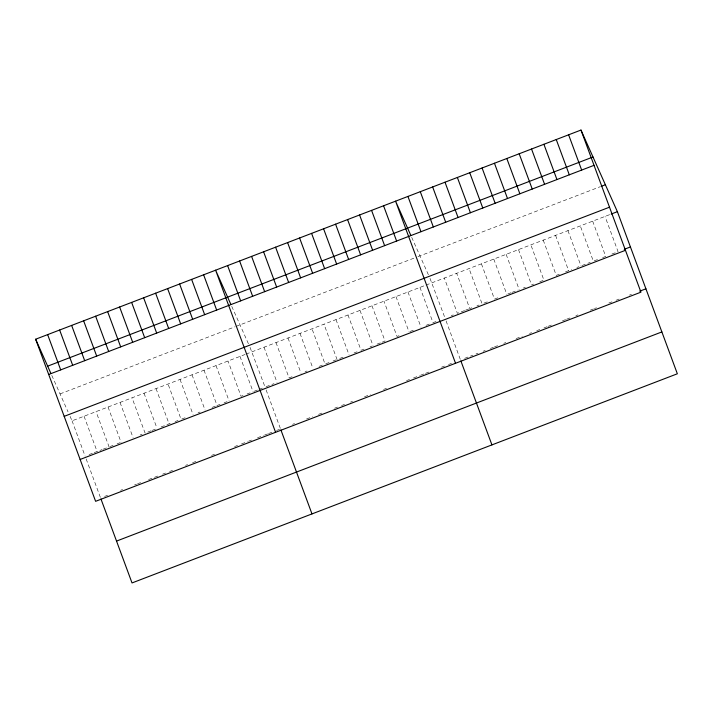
<?xml version="1.0" encoding="UTF-8"?>
<svg xmlns="http://www.w3.org/2000/svg" width="713" height="713" viewBox="0 0 713 713"><rect width="100%" height="100%" fill="white"/><g stroke="black" fill="none" stroke-linecap="round" stroke-linejoin="round"><path stroke-width="0.53" stroke-dasharray="3.56 2.67" d="M60.044 393.906L235.005 326.795M236.003 326.411L413.959 258.159M417.961 256.627L600.221 186.717M70.052 416.347L72.058 420.83L245.014 354.495M246.012 354.111L424.975 285.476M425.973 285.093L610.176 214.444M89.098 454.573L93.1 453.04M94.098 452.657L102.102 449.582M103.1 449.199L109.098 446.899L96.05 411.633M110.096 446.516L113.091 445.367M117.092 443.834L120.096 442.684M140.087 435.01L142.092 434.244M151.085 430.795L145.087 433.094L132.039 397.827M152.083 430.411L157.083 428.495M161.085 426.962L171.084 423.13M175.077 421.597L178.081 420.447M185.077 417.756L181.075 419.289L168.036 384.022M198.071 412.774L200.077 412.007M212.073 407.408L216.075 405.875M220.067 404.333L217.073 405.492L204.025 370.216M224.069 402.8L227.073 401.651M243.062 395.519L241.065 396.285L228.017 361.019M247.063 393.986L250.067 392.836M254.06 391.303L258.061 389.77M259.06 389.387L264.06 387.462M266.065 386.696L274.059 383.63M292.054 376.731L289.059 377.881L276.011 342.605M305.048 371.74L307.053 370.974M319.05 366.375L323.051 364.842M329.049 362.543L325.048 364.076L312 328.809M333.042 361.01L336.046 359.86M343.042 357.168L337.044 359.477L323.996 324.201M354.04 352.953L357.044 351.803M364.04 349.12L361.036 350.27L347.989 315.003M370.038 346.821L372.034 346.055M377.034 344.138L381.036 342.605M382.034 342.222L385.038 341.064L371.99 305.797M399.03 335.698L397.034 336.465L383.986 301.198M410.028 331.483L415.028 329.566M426.026 325.342L430.019 323.809M436.026 321.51L433.023 322.659L419.975 287.392M451.204 315.69L453.263 314.896M464.591 310.556L457.381 313.319L444.333 278.052M465.625 310.155L468.708 308.97M471.801 307.784L469.742 308.577L456.694 273.311M476.952 305.815L479.011 305.021M487.255 301.866L482.104 303.836L469.056 268.569M494.465 299.095L499.617 297.125M507.852 293.961L510.945 292.776M511.979 292.383L518.155 290.013M523.306 288.034L525.365 287.241M531.55 284.87L533.609 284.086M539.786 281.715L543.903 280.129L530.864 244.862M559.357 274.211L556.265 275.396L543.217 240.121M565.543 271.84L571.719 269.469M576.87 267.491L578.929 266.698M582.022 265.512L590.257 262.357M597.467 259.585L593.35 261.172L580.302 225.896M602.619 257.616L605.711 256.43L592.663 221.155M611.888 254.06L618.073 251.689L605.025 216.413M104.579 496.426L107.583 495.277M120.577 490.294L122.583 489.519M134.579 484.92L136.575 484.154M137.573 483.77L140.577 482.621M148.571 479.555L158.571 475.723M162.573 474.181L165.568 473.031M169.569 471.498L172.564 470.348M185.567 465.366L187.564 464.6M192.563 462.684L196.565 461.151M211.556 455.393L214.56 454.243M234.55 446.579L237.554 445.429M241.555 443.896L247.554 441.588M248.552 441.204L251.546 440.055M257.545 437.755L263.552 435.456M264.55 435.073L267.544 433.923M268.543 433.54L272.544 432.007M276.546 430.474L279.541 429.324M292.544 424.333L294.54 423.567M306.537 418.968L312.535 416.668M318.533 414.369L323.533 412.453M334.531 408.228L337.534 407.078M341.527 405.545L344.531 404.396M350.529 402.096L352.525 401.33M364.521 396.731L370.519 394.423M383.523 389.441L386.517 388.291M406.517 380.626L409.512 379.468M413.513 377.935L419.511 375.635M420.51 375.252L424.511 373.719M425.509 373.336L430.509 371.42M441.507 367.204L444.502 366.054M448.504 364.512L451.507 363.363M464.626 358.336L472.862 355.172M475.954 353.987L478.013 353.202M483.164 351.224L485.223 350.431M490.375 348.461L493.467 347.276M494.492 346.875L497.585 345.689M503.77 343.318L505.829 342.534M516.123 338.577L522.308 336.206M529.518 333.443L531.577 332.659M536.729 330.68L539.821 329.495M543.939 327.918L547.031 326.732M548.056 326.331L552.183 324.754M562.477 320.805L565.569 319.62M566.603 319.219L570.721 317.641M575.872 315.663L577.931 314.879M590.293 310.137L593.385 308.952M594.41 308.56L596.469 307.766M608.831 303.025L611.923 301.84M616.041 300.262L619.134 299.077M629.436 295.12L631.495 294.335M411.704 237.358L428.771 275.61M429.975 278.302L445.019 318.06M231.752 306.376L249.211 345.529M250.013 347.32L265.058 387.079M51.791 375.403L68.047 411.856M567.94 230.638L580.988 265.913M555.579 235.379L568.626 270.655M518.503 249.603L531.158 283.836M506.141 254.345L519.189 289.612M493.779 259.086L506.827 294.353M481.418 263.828L494.082 298.061M446.08 320.912L460.5 359.913M407.979 291.991L421.026 327.267M395.982 296.599L409.03 331.866M359.994 310.396L373.033 345.671M335.992 319.602L349.04 354.869M300.004 333.408L312.668 367.641M288.007 338.007L301.055 373.273M264.015 347.213L277.054 382.48M266.118 389.94L280.548 428.941M240.014 356.411L253.062 391.687M216.021 365.617L229.069 400.884M192.029 374.815L205.077 410.091M180.032 379.423L193.08 414.69M156.04 388.621L169.079 423.896M144.035 393.228L156.7 427.461M120.042 402.426L133.09 437.702M108.046 407.034L121.094 442.301M84.054 416.232L97.102 451.498M72.058 420.83L85.105 456.106M86.157 458.958L100.586 497.959"/><path stroke-width="1.07" d="M580.979 130.06L640.942 292.17L95.613 501.319L35.65 339.219L580.979 130.06L617.387 211.681L677.35 373.781L132.021 582.94L100.943 498.94M47.664 366.152L592.993 156.994M48.698 374.494L594.027 165.336M601.255 186.325L605.373 184.747M64.179 416.347L609.508 207.189M611.201 214.052L617.387 211.681M624.249 249.318L630.435 246.948M80.132 459.466L625.461 250.308M639.739 291.171L645.916 288.801M116.54 541.087L661.869 331.928M410.884 235.513L395.572 201.173L455.536 363.282M230.923 304.531L215.611 270.2L275.575 432.301M35.65 339.219L50.962 373.55M568.617 134.802L581.665 170.077M556.256 139.543L569.304 174.81M543.903 144.284L556.942 179.551M531.541 149.026L544.58 184.293M519.18 153.767L532.228 189.034M506.818 158.509L519.866 193.776M494.457 163.25L507.504 198.517M482.095 167.992L495.143 203.258M469.733 172.733L482.781 208M457.372 177.475L470.42 212.741M445.01 182.216L458.058 217.483M432.648 186.958L445.696 222.224M420.287 191.69L433.335 226.966M407.934 196.431L420.973 231.707M460.865 360.894L491.934 444.894M383.567 205.781L396.615 241.047M371.571 210.38L384.619 245.646M359.575 214.978L372.623 250.254M347.579 219.586L360.626 254.853M335.582 224.185L348.63 259.452M323.586 228.784L336.634 264.051M311.59 233.383L324.638 268.658M299.594 237.99L312.642 273.257M287.597 242.589L300.636 277.856M275.592 247.188L288.64 282.464M263.596 251.796L276.644 287.063M251.6 256.395L264.648 291.662M239.604 260.994L252.652 296.269M227.607 265.592L240.655 300.868M280.904 429.921L311.982 513.913M203.615 274.799L216.663 310.066M191.619 279.398L204.658 314.674M179.614 284.006L192.662 319.272M167.617 288.605L180.665 323.871M155.621 293.203L168.669 328.479M143.625 297.811L156.673 333.078M131.629 302.41L144.677 337.677M119.632 307.009L132.68 342.276M107.636 311.608L120.684 346.883M95.64 316.216L108.679 351.482M83.635 320.814L96.683 356.081M71.639 325.413L84.687 360.689M59.642 330.021L72.69 365.288M47.646 334.62L60.694 369.887"/></g></svg>
